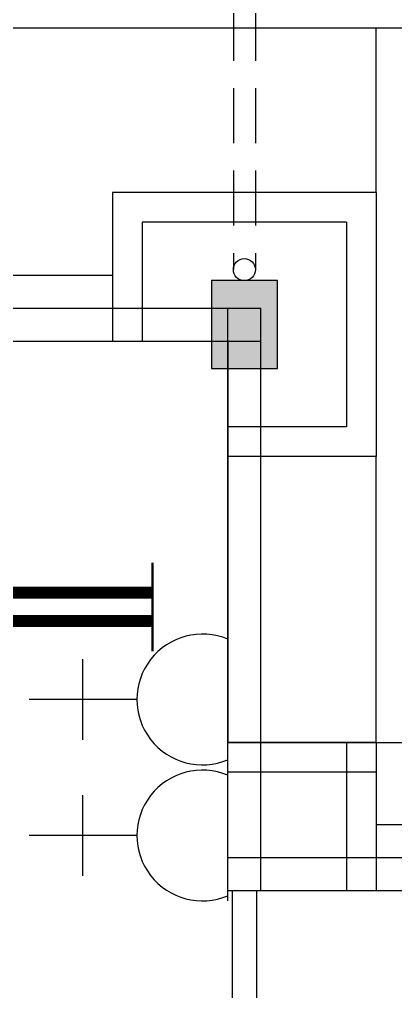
# Model space of a CAD drawing. Header units: inches. Extents: x 16928 to 514628, y -1471 to 241387.
# Drawn here: x 64191 to 65901, y 55653 to 60073 of the extents above; entities that cross this region are included whole.
import ezdxf

# ---------------------------------------------------------------- set-up
doc = ezdxf.new("R2010")
doc.units = ezdxf.units.IN
doc.header["$MEASUREMENT"] = 0
doc.linetypes.add('HIDDEN', pattern=[0.375, 0.25, -0.125])
for name, color, linetype in [('12. mRspecT - LEGEND', 1, 'Continuous'), ('dmension', 4, 'Continuous'), ('DOWNPIPE', 8, 'Continuous'), ('dxt_text', 4, 'Continuous'), ('ELECT', 6, 'Continuous'), ('FITTING', 8, 'Continuous'), ('LW', 2, 'Continuous'), ('partition', 8, 'Continuous'), ('TB', 8, 'Continuous'), ('WALL', 1, 'Continuous')]:
    doc.layers.add(name, color=color, linetype=linetype)
doc.layers.add('COLUMN', color=8, linetype='Continuous', lineweight=30)

# ---------------------------------------------------------------- blocks, each defined once
blk = doc.blocks.new('YBC 2X36')
at = {"layer": 'FITTING', "color": 3}
for points, const_width in [([(-610, 200.9), (-610, -74.3)], 10.9), ([(610, 200.9), (610, -84.2)], 10.9), ([(-610, 63.3), (610, 63.3)], 54.6), ([(-610, 72.1), (-610, -203.2)], 10.9), ([(610, 72.1), (610, -203.2)], 10.9), ([(-610, -65.5), (610, -65.5)], 54.6)]:
    blk.add_lwpolyline(points, dxfattribs=dict(at, const_width=const_width))
blk = doc.blocks.new('13A SSO 300mm')
at = {"layer": 'ELECT', "color": 6}
for p, q in [((0, 413.8), (0, 904.4)), ((-184, 659.1), (184, 659.1)), ((-297.4, 0), (297.4, 0))]:
    blk.add_line(p, q, dxfattribs=at)
blk.add_arc((0, 116.3), 297.4, 336.9763, 203.0237, dxfattribs=at)

msp = doc.modelspace()

# ---------------------------------------------------------------- linework, layer by layer
at = {"layer": '12. mRspecT - LEGEND'}
msp.add_lwpolyline([(53513.8, 34610.5), (51863.6, 34610.5), (51863.6, 37610.5), (55288.6, 37610.5), (55288.6, 44260.5), (53288.6, 44260.5), (53288.6, 56110.5), (57288.6, 56110.5), (57288.6, 58610.5), (65138.6, 58610.5), (65138.6, 56785.5), (68563.3, 56785.5), (68563.6, 57160.5)], dxfattribs=at)
at = {"layer": 'COLUMN'}
msp.add_lwpolyline([(65363.6, 58885.5), (65063.6, 58885.5), (65063.6, 58485.5), (65363.6, 58485.5)], close=True, dxfattribs=at)
msp.add_solid([(65363.6, 58885.5), (65063.6, 58885.5), (65363.6, 58485.5), (65063.6, 58485.5)], dxfattribs=at)
at = {"layer": 'dmension'}
msp.add_line((65813.6, 59285.5), (65813.6, 60035.5), dxfattribs=at)
at = {"layer": 'DOWNPIPE', "linetype": 'HIDDEN', "ltscale": 1000}
for p, q in [((65163.6, 60135.5), (65163.6, 58935.5)), ((65263.6, 60135.5), (65263.6, 58935.5))]:
    msp.add_line(p, q, dxfattribs=at)
at = {"layer": 'DOWNPIPE'}
msp.add_circle((65213.6, 58935.5), 50, dxfattribs=at)
at = {"layer": 'LW'}
for p, q in [((55863.6, 60035.5), (66563.6, 60035.5)), ((63763.6, 58910.5), (64613.6, 58910.5)), ((65813.6, 56785.5), (65813.6, 58085.5)), ((65813.6, 56785.5), (68613.6, 56785.5)), ((66163.6, 56410.5), (65813.6, 56410.5))]:
    msp.add_line(p, q, dxfattribs=at)
at = {"layer": 'partition'}
for p, q in [((65158.6, 56110.5), (65158.6, 52773)), ((65268.6, 56110.5), (65268.6, 52773))]:
    msp.add_line(p, q, dxfattribs=at)
at = {"layer": 'WALL'}
for p, q in [((64613.6, 59285.5), (64613.6, 58610.5)), ((65813.6, 59285.5), (64613.6, 59285.5)), ((65813.6, 59285.5), (65813.6, 58085.5)), ((64748.6, 59150.5), (64748.6, 58610.5)), ((65678.6, 59150.5), (64748.6, 59150.5)), ((65678.6, 59150.5), (65678.6, 58220.5)), ((63763.6, 58760.5), (65288.6, 58760.5)), ((65138.6, 56110.5), (65138.6, 58760.5)), ((65288.6, 56110.5), (65288.6, 58760.5)), ((63613.6, 58610.5), (65288.6, 58610.5)), ((65678.6, 58220.5), (65138.6, 58220.5)), ((65813.6, 58085.5), (65138.6, 58085.5)), ((65813.6, 56785.5), (65138.6, 56785.5)), ((65678.6, 56785.5), (65678.6, 56110.5)), ((65813.6, 56785.5), (65813.6, 56110.5)), ((65813.6, 56650.5), (65138.6, 56650.5)), ((66163.6, 56260.5), (65138.6, 56260.5)), ((66313.6, 56110.5), (65138.6, 56110.5))]:
    msp.add_line(p, q, dxfattribs=at)

# ---------------------------------------------------------------- block references
at = {"layer": 'dxt_text'}
msp.add_blockref('YBC 2X36', (64186.3, 57402.7), dxfattribs=at)
at = {"layer": 'TB', "color": 6, "linetype": 'Continuous', "rotation": 90}
for p in [(65138.6, 56981), (65138.6, 56362.6)]:
    msp.add_blockref('13A SSO 300mm', p, dxfattribs=at)

doc.saveas('drawing.dxf')
